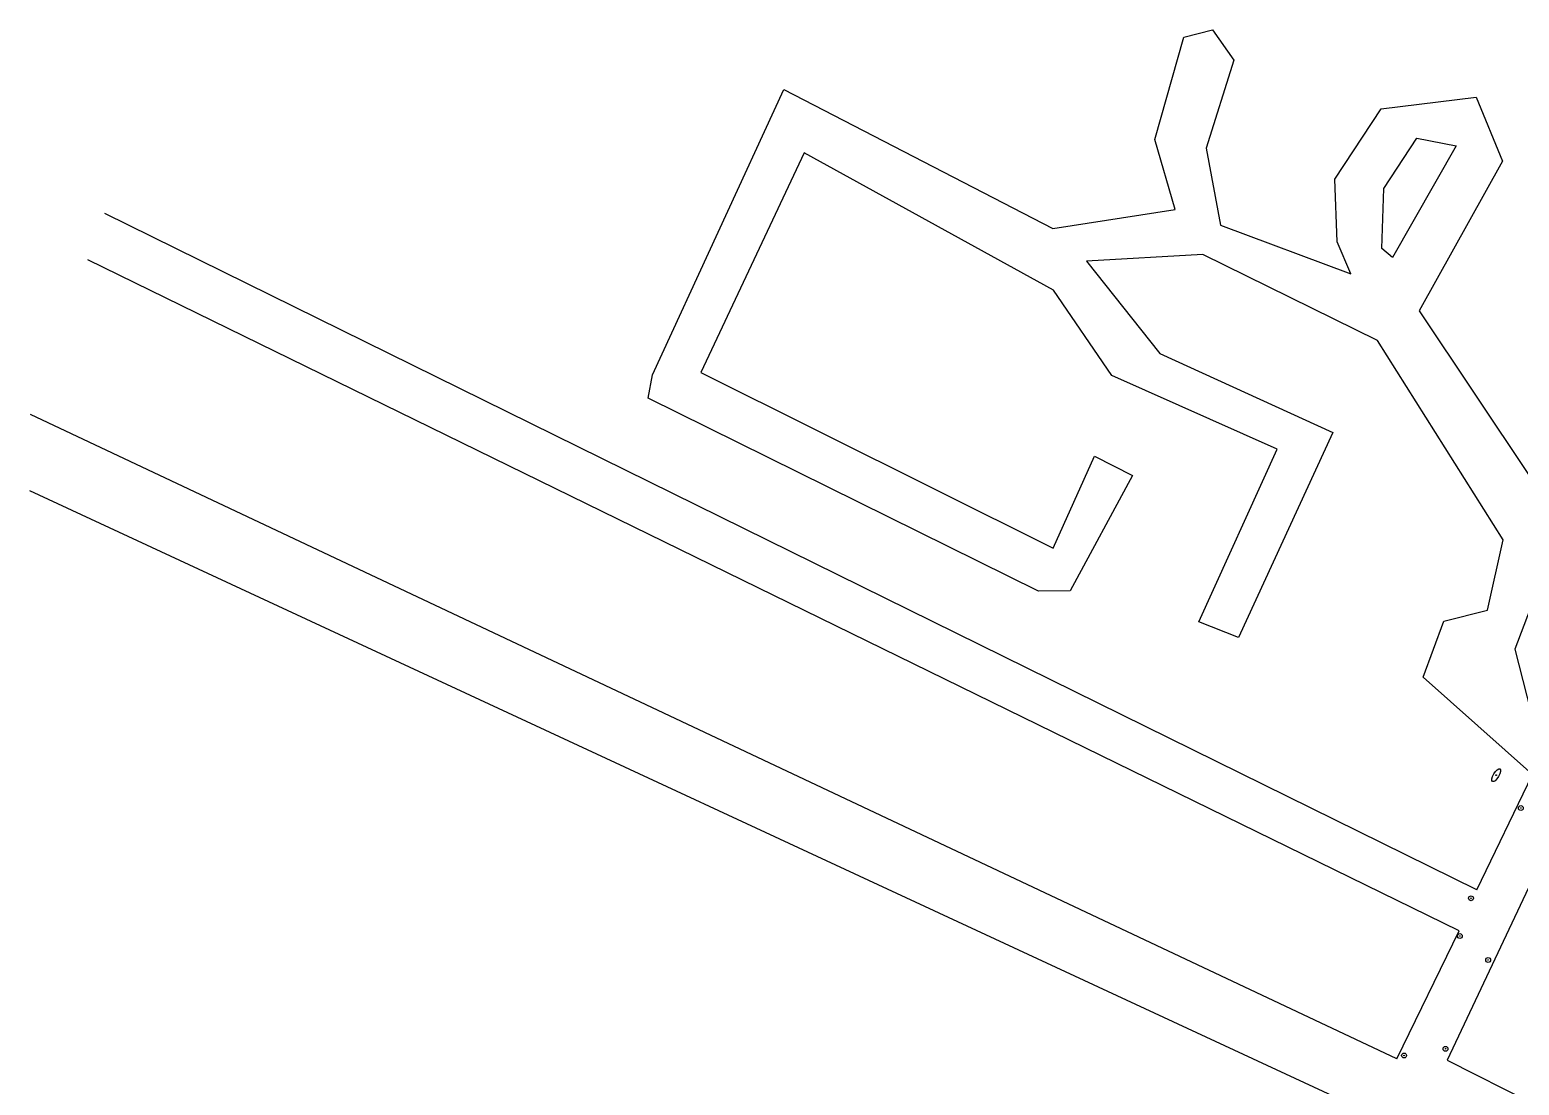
# Model space of a CAD drawing. Header units: metres. Extents: x 401117 to 403455, y 6344775 to 6346412.
# Drawn here: x 401117 to 401949, y 6345822 to 6346412 of the extents above; entities that cross this region are included whole.
import ezdxf

# ---------------------------------------------------------------- set-up
doc = ezdxf.new("R2010")
doc.units = ezdxf.units.M
doc.header["$MEASUREMENT"] = 0
for name, color, linetype in [('Manzanas', 7, 'Continuous'), ('Postes', 5, 'Continuous'), ('Propiedades_Servicio', 104, 'Continuous')]:
    doc.layers.add(name, color=color, linetype=linetype)
doc.layers.get('0').off()

# ---------------------------------------------------------------- blocks, each defined once
blk = doc.blocks.new('Postes')
at = {"layer": 'Postes'}
for radius in [1.35, 0.15]:
    blk.add_circle((0, 0), radius, dxfattribs=at)
blk = doc.blocks.new('HP')
blk.add_point((0, 0))
at = {"layer": 'Propiedades_Servicio'}
blk.add_circle((0, 0), 0.219, dxfattribs=at)
blk.add_ellipse((0, 0), major_axis=(2.06, 3.57), ratio=0.36506, dxfattribs=at)

msp = doc.modelspace()

# ---------------------------------------------------------------- linework, layer by layer
at = {"layer": 'Manzanas'}
for p, q in [((401925.7, 6345931.52), (401159.23, 6346309.33)), ((401881.02, 6345837.11), (401117.62, 6346197.08)), ((401868.73, 6345805.43), (401117.22, 6346154.53)), ((401925.7, 6345931.52), (401956.9, 6345995.9))]:
    msp.add_line(p, q, dxfattribs=at)
for points in [[(401956.9, 6345995.9), (401895.71, 6346050.43), (401907.24, 6346081.61), (401931.64, 6346087.84), (401940.54, 6346127), (401870.2, 6346238.42), (401772.61, 6346286.48), (401707.66, 6346282.85), (401748.69, 6346231.19), (401845.37, 6346187.11), (401792.5, 6346072.42), (401770.45, 6346081.24), (401814.25, 6346177.8), (401721.81, 6346218.9), (401689.24, 6346266.65), (401549.97, 6346343.33), (401492.1, 6346220.62), (401688.97, 6346122.45), (401712.13, 6346173.75), (401733.33, 6346162.97), (401698.51, 6346098.53), (401680.79, 6346098.35), (401462.69, 6346206.3), (401465.1, 6346219.35), (401538.61, 6346378.63), (401688.85, 6346301.03), (401757.14, 6346311.71), (401745.75, 6346350.67), (401762.06, 6346407.88), (401778.06, 6346412.06), (401790.07, 6346395.17), (401774.51, 6346345.94), (401782.53, 6346302.97), (401855.45, 6346275.65), (401847.64, 6346293.62), (401846.46, 6346328.66), (401872.24, 6346367.95), (401925.36, 6346374.5), (401940.1, 6346338.6), (401893.63, 6346255.04), (401955.36, 6346162.53)], [(401878.55, 6346284.92), (401872.63, 6346289.92), (401873.88, 6346323.47), (401892.31, 6346351.47), (401914.19, 6346347.27), (401878.55, 6346284.92)], [(401881.02, 6345837.11), (401915.92, 6345908.62), (401149.68, 6346283.59)], [(401962.67, 6346107.18), (401947.03, 6346065.96), (401955.88, 6346030.92)], [(401909.25, 6345836.38), (402292.07, 6345642.57), (402291.64, 6345685.71), (402325.83, 6345718.15), (402293.67, 6345740.89), (402293.42, 6345766.42), (402334.01, 6345778.54), (401968.8, 6345962.61), (401909.25, 6345836.38)]]:
    msp.add_lwpolyline(points, dxfattribs=at)

# ---------------------------------------------------------------- block references
at = {"layer": 'Postes'}
for p in [(401950.36, 6345977.21), (401922.51, 6345926.81), (401916.27, 6345905.7), (401932.08, 6345892.31), (401885.1, 6345838.95), (401908.28, 6345842.7)]:
    msp.add_blockref('Postes', p, dxfattribs=at)
at = {"layer": 'Propiedades_Servicio'}
msp.add_blockref('HP', (401936.61, 6345995.56), dxfattribs=at)

doc.saveas('drawing.dxf')
